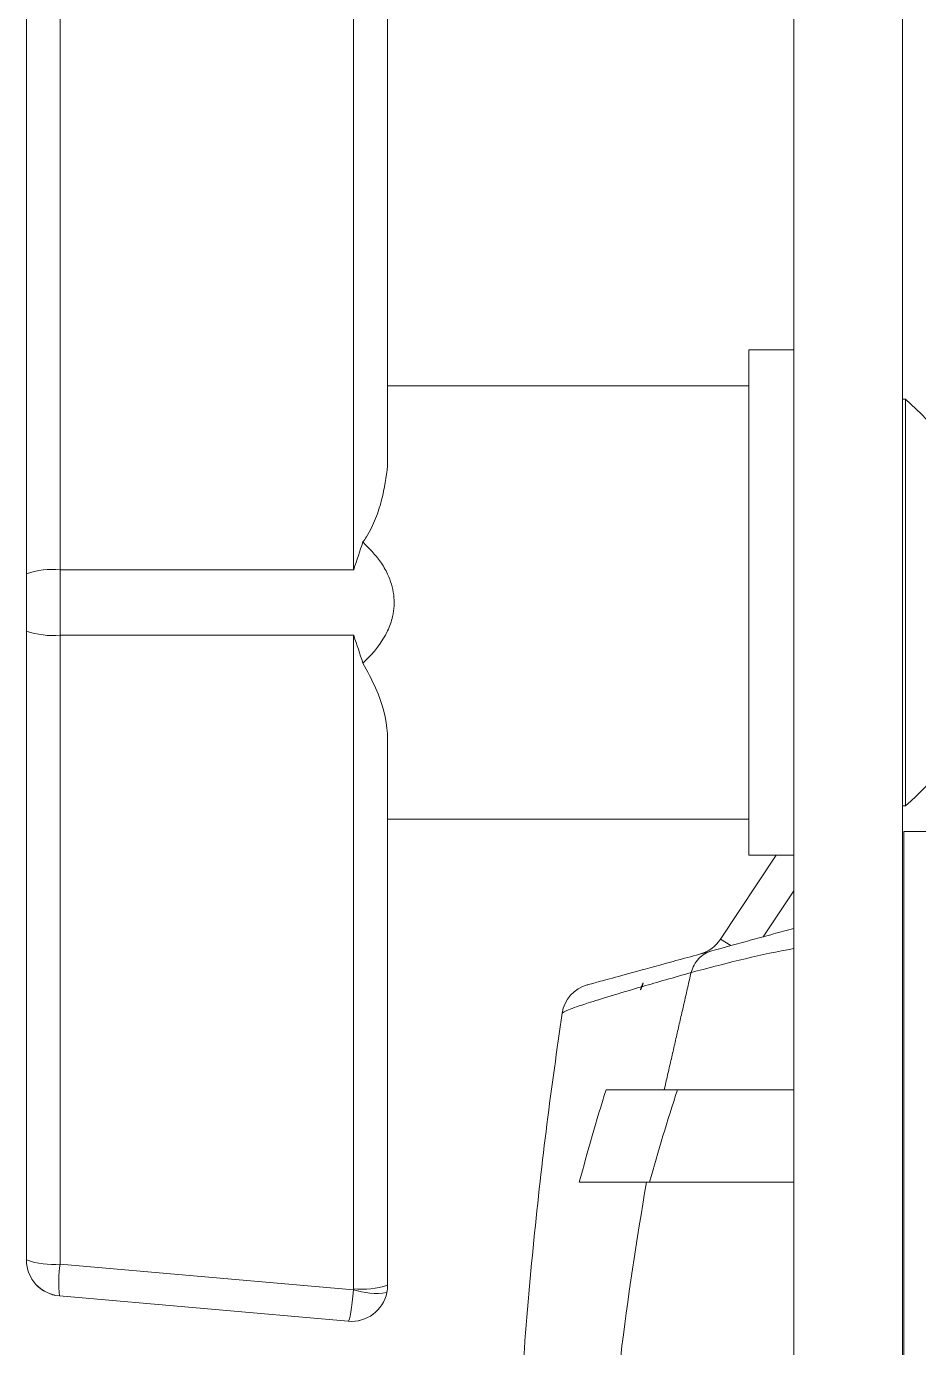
# Model space of a CAD drawing. Extents: x 12.1 to 108.7, y 1 to 80.4.
# Drawn here: x 98.248 to 99.792, y 33.291 to 35.578 of the extents above; entities that cross this region are included whole.
import ezdxf

# ---------------------------------------------------------------- set-up
doc = ezdxf.new("R2010")
doc.units = 0
doc.header["$MEASUREMENT"] = 0
doc.linetypes.add('SLD-Solid', pattern=[0])
doc.layers.add('OBJECT', color=7, linetype='CONTINUOUS')

msp = doc.modelspace()

# ---------------------------------------------------------------- linework, layer by layer
at = {"layer": 'OBJECT', "linetype": 'SLD-Solid', "lineweight": 15}
for p, q in [((99.5761, 31.8434), (99.5761, 40.196)), ((99.7641, 31.8434), (99.7641, 40.196)), ((98.8142, 34.6374), (98.8142, 35.7689)), ((98.8731, 35.7627), (98.8731, 34.8173)), ((98.8731, 35.7558), (98.8731, 34.9559)), ((98.3062, 35.726), (98.3062, 34.6374)), ((98.2481, 34.6303), (98.2481, 35.719)), ((99.4981, 34.1434), (99.4981, 35.0184)), ((99.7691, 34.9329), (99.7691, 34.2289)), ((98.2481, 34.6303), (98.2481, 34.5315)), ((98.3062, 34.6374), (98.8142, 34.6374)), ((98.2481, 33.4429), (98.2481, 34.5315)), ((98.8142, 34.5245), (98.3062, 34.5245)), ((98.3062, 34.5245), (98.3062, 33.4358)), ((98.8142, 33.3929), (98.8142, 34.5245)), ((98.8731, 34.3446), (98.8731, 33.3991)), ((98.8731, 34.2059), (98.8731, 33.4059)), ((99.7666, 31.1843), (99.7666, 34.1843)), ((99.4491, 33.9984), (99.5456, 34.1434)), ((99.5761, 34.082), (99.5229, 34.0023)), ((99.467, 33.987), (99.4491, 33.9984)), ((98.2481, 33.4428), (98.2481, 33.4429)), ((98.3062, 33.4358), (98.8141, 33.3914)), ((98.8731, 33.3991), (98.8731, 33.3991)), ((98.8051, 33.3369), (98.3051, 33.3806)), ((98.3051, 33.3806), (98.8051, 33.3368)), ((98.3051, 33.3806), (98.3051, 33.3806)), ((98.8051, 33.3368), (98.8051, 33.3369))]:
    msp.add_line(p, q, dxfattribs=at)
for centre, radius, start, end in [((99.4648, 34.5809), 0.4653, 310.8426, 49.1574), ((98.2926, 34.507), 0.1312, 84.0299, 109.8339), ((98.2926, 34.6553), 0.1315, 250.223, 275.9544), ((99.3984, 34.0305), 0.06, 285.3093, 327.6669), ((99.2345, 33.8612), 0.06, 105.3093, 171.476), ((102.5868, 32.6843), 3.498, 159.2708, 159.4806), ((102.5868, 32.6843), 3.4979, 162.4798, 165.2087), ((102.5868, 32.6843), 3.3804, 161.8502, 164.6823), ((98.2926, 33.5666), 0.1315, 250.223, 275.9544), ((98.3106, 33.4429), 0.0625, 180, 265), ((98.3106, 33.4428), 0.0625, 180, 265), ((98.5264, 33.4039), 0.2225, 171.7426, 186.0008), ((98.8067, 33.3929), 0.0075, 348.1904, 0.0007), ((98.8533, 33.5078), 0.1228, 251.3586, 278.623), ((98.8295, 33.5305), 0.1384, 263.6772, 288.3569), ((98.8106, 33.3991), 0.0625, 348.19, 0.0001), ((98.8106, 33.3991), 0.0625, 348.1899, 359.9999)]:
    msp.add_arc(centre, radius, start, end, dxfattribs=at)
for centre, major_axis, ratio, start_param, end_param in [((98.3106, 34.5809), (0, 0.5), 0.008776, 1.457456, 1.683794), ((98.8106, 33.3991), (0.0054, 0.0623), 0.067121, 3.141765, 4.593704), ((98.8106, 33.3991), (-0.0422, 0.0461), 0.999978, 2.312221, 3.764161), ((98.8106, 33.3991), (0.0461, 0.0422), 0.999978, 3.883697, 5.335637)]:
    msp.add_ellipse(centre, major_axis=major_axis, ratio=ratio, start_param=start_param, end_param=end_param, dxfattribs=at)
for points, degree in [([(99.5761, 35.0184), (99.4981, 35.0184)], 1), ([(99.4981, 34.9559), (98.8731, 34.9559)], 1), ([(99.7691, 34.9329), (99.7641, 34.9329)], 1), ([(99.7641, 34.2289), (99.7691, 34.2289)], 1), ([(98.8731, 34.2059), (99.4981, 34.2059)], 1), ([(99.8146, 34.1843), (99.7666, 34.1843)], 1), ([(99.4981, 34.1434), (99.5761, 34.1434)], 1), ([(99.4339, 33.9779), (99.5761, 34.0169)], 1), ([(99.4339, 33.9779), (99.4298, 33.9765), (99.4215, 33.9735), (99.4112, 33.9648), (99.4029, 33.9538), (99.3998, 33.9448), (99.3982, 33.9404)], 3), ([(99.3982, 33.9404), (99.3517, 33.7373)], 1), ([(99.3131, 33.9159), (99.3107, 33.9104)], 1), ([(99.3107, 33.9104), (99.3125, 33.9157)], 1), ([(99.3125, 33.9157), (99.3153, 33.9224)], 1), ([(99.5761, 33.7373), (99.3746, 33.7373)], 1), ([(99.3265, 33.5773), (99.5761, 33.5773)], 1)]:
    msp.add_open_spline(points, degree=degree, dxfattribs=at)
for points, knots in [([(98.8731, 34.8173), (98.8705, 34.7981), (98.8652, 34.759), (98.8478, 34.7117), (98.8324, 34.6887), (98.8304, 34.6857)], [0, 0, 0, 0, 0.454626, 0.927986, 1, 1, 1, 1]), ([(98.8304, 34.6857), (98.8251, 34.6699), (98.8197, 34.6539), (98.8143, 34.6377), (98.8142, 34.6374)], [0, 0, 0, 0, 0.982724, 1, 1, 1, 1]), ([(98.8304, 34.6857), (98.8411, 34.6748), (98.8576, 34.658), (98.8758, 34.6267), (98.8859, 34.5944), (98.8839, 34.5599), (98.8691, 34.5186), (98.8483, 34.4929), (98.8313, 34.477), (98.8304, 34.4762)], [0, 0, 0, 0, 0.190457, 0.293194, 0.446601, 0.600717, 0.707922, 0.98553, 1, 1, 1, 1]), ([(98.8142, 34.5245), (98.8143, 34.5242), (98.8197, 34.508), (98.8251, 34.492), (98.8304, 34.4762)], [0, 0, 0, 0, 0.0172764, 1, 1, 1, 1]), ([(98.8304, 34.4762), (98.8381, 34.4619), (98.8601, 34.4211), (98.8722, 34.3753), (98.873, 34.3477), (98.8731, 34.3446)], [0, 0, 0, 0, 0.324577, 0.922742, 1, 1, 1, 1]), ([(99.2187, 33.919), (99.22, 33.9194), (99.2226, 33.9201), (99.2459, 33.9265), (99.2873, 33.9378), (99.3477, 33.9544), (99.4056, 33.9702), (99.4339, 33.9779)], [0, 0, 0, 0, 0.1970597, 0.3953166, 0.5983089, 0.8034543, 1, 1, 1, 1]), ([(99.5761, 33.982), (99.5724, 33.9813), (99.5132, 33.9707), (99.4539, 33.955), (99.3982, 33.9404)], [0, 0, 0, 0, 0.061718, 1, 1, 1, 1]), ([(99.3982, 33.9404), (99.3687, 33.9319), (99.3385, 33.9233), (99.3137, 33.916), (99.3131, 33.9159)], [0, 0, 0, 0, 0.976244, 1, 1, 1, 1]), ([(99.3125, 33.9157), (99.2939, 33.9102), (99.2566, 33.8992), (99.2129, 33.8856), (99.1813, 33.8747), (99.1772, 33.8716), (99.1752, 33.8701)], [0, 0, 0, 0, 0.2053137, 0.4121437, 0.7046199, 1, 1, 1, 1]), ([(99.3153, 33.9224), (99.3151, 33.9218), (99.3149, 33.9205), (99.3142, 33.9183), (99.3135, 33.9168), (99.3132, 33.916), (99.3131, 33.9159)], [0, 0, 0, 0, 0.324532, 0.65174, 0.939499, 1, 1, 1, 1]), ([(99.0951, 33.047), (99.0989, 33.1192), (99.1068, 33.2672), (99.1254, 33.477), (99.148, 33.68), (99.1661, 33.8066), (99.1752, 33.8701)], [0, 0, 0, 0, 0.242985, 0.49815, 0.748261, 1, 1, 1, 1]), ([(99.3746, 33.7373), (99.3491, 33.7373), (99.2979, 33.7373), (99.2668, 33.7373), (99.2512, 33.7373)], [0, 0, 0, 0, 0.49725, 1, 1, 1, 1]), ([(99.2049, 33.5773), (99.2201, 33.5773), (99.2506, 33.5773), (99.3011, 33.5773), (99.3265, 33.5773)], [0, 0, 0, 0, 0.497315, 1, 1, 1, 1]), ([(99.3208, 33.5773), (99.3045, 33.477), (99.2784, 33.316), (99.2636, 33.1514), (99.258, 33.0893)], [0, 0, 0, 0, 0.62291, 1, 1, 1, 1])]:
    msp.add_open_spline(points, degree=3, knots=knots, dxfattribs=at)

doc.saveas('drawing.dxf')
